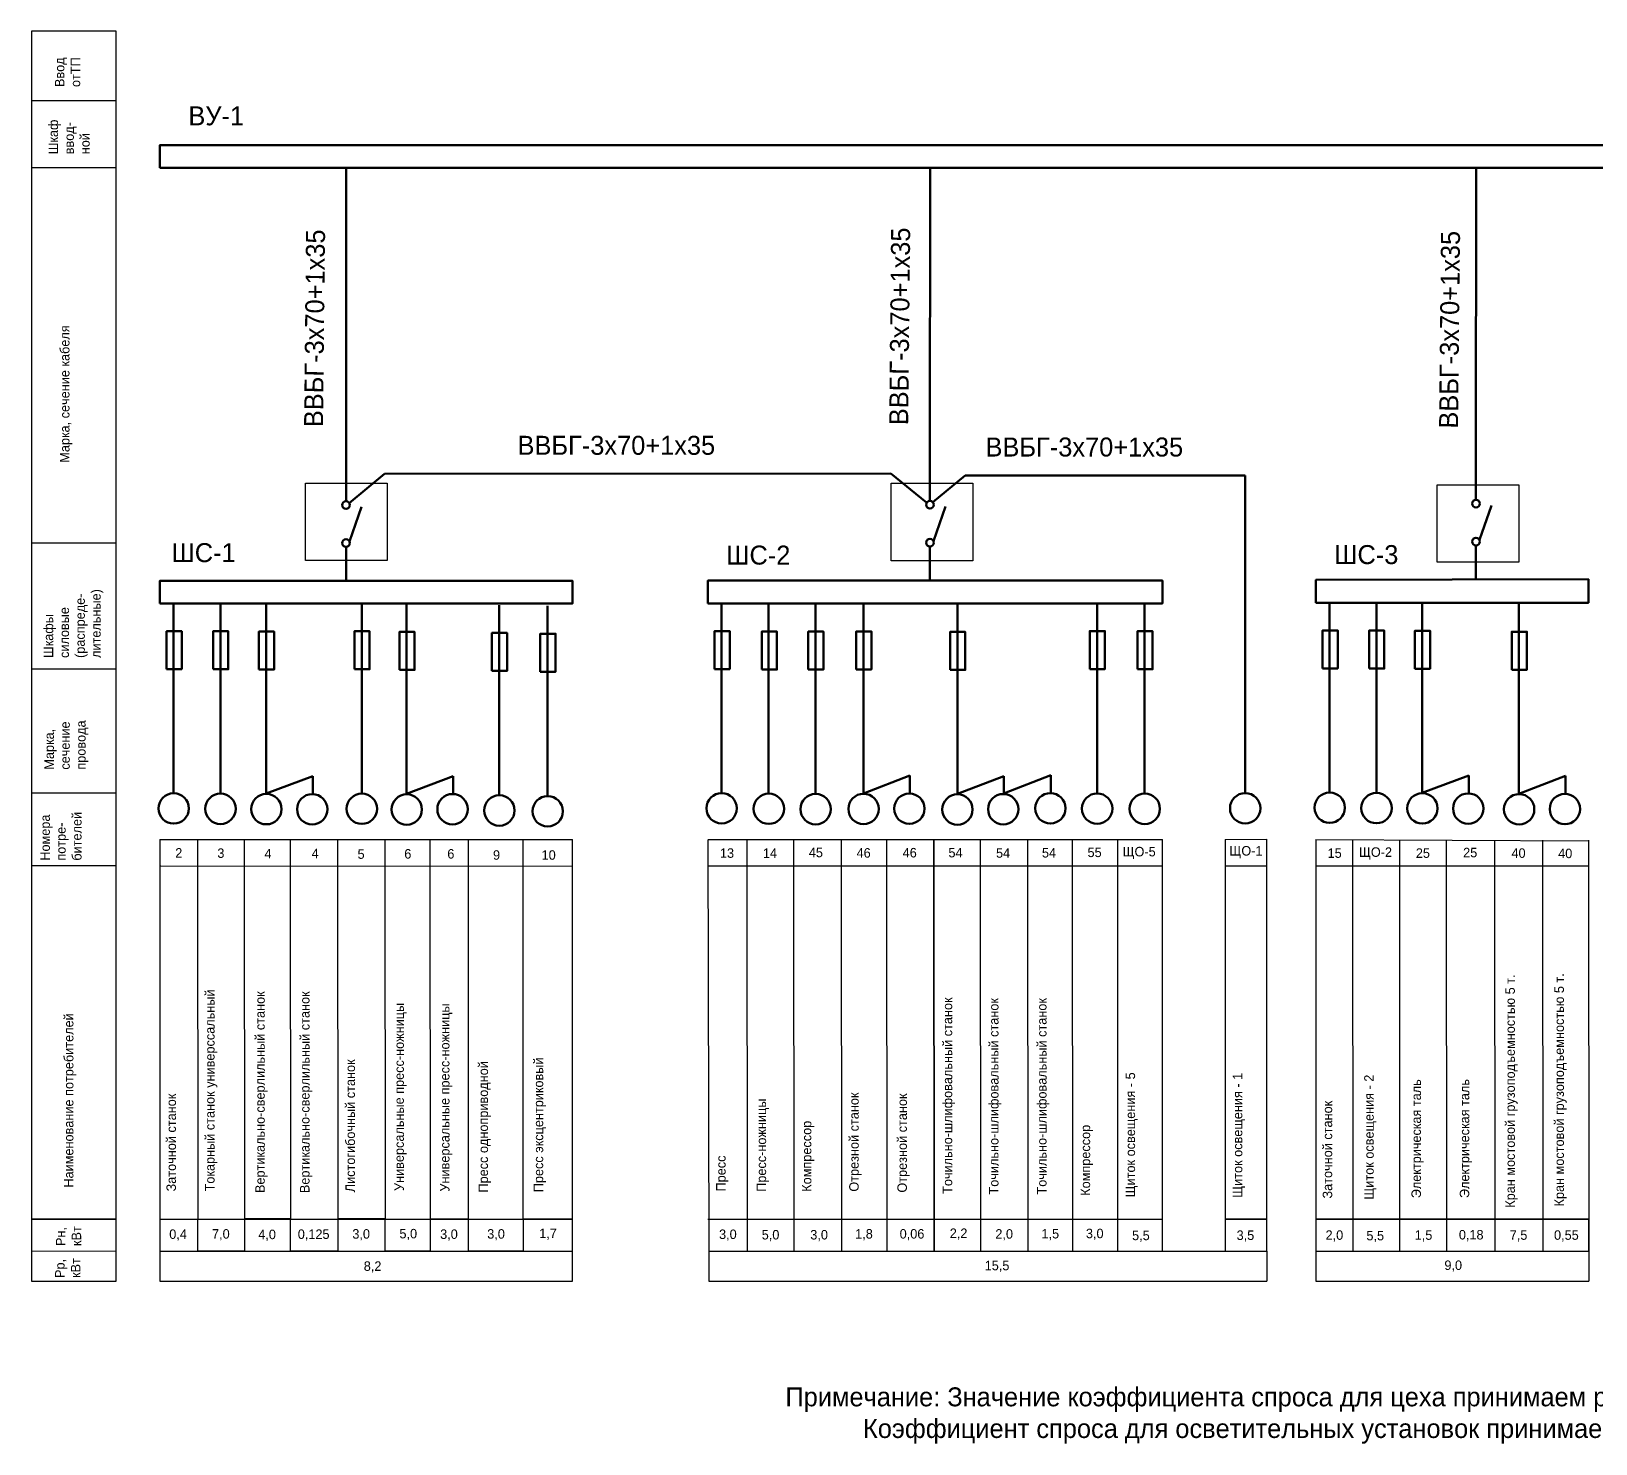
# Model space of a CAD drawing. Header units: millimetres. Extents: x -290 to 1822, y 29 to 413.
# Drawn here: x -289.7 to 122.4, y 28.9 to 400.8 of the extents above; entities that cross this region are included whole.
import ezdxf

# ---------------------------------------------------------------- set-up
doc = ezdxf.new("R2010")
doc.units = ezdxf.units.MM

msp = doc.modelspace()

# ---------------------------------------------------------------- linework, layer by layer
at = {"lineweight": 25}
for p, q in [((-267.41, 382.5), (-289.7, 382.5)), ((-267.39, 364.87), (-289.68, 364.87)), ((-267.39, 266.06), (-289.68, 266.06)), ((-267.39, 232.86), (-289.68, 232.86)), ((-267.39, 200.18), (-289.68, 200.18)), ((-255.81, 188), (-147.18, 188)), ((-255.81, 188), (-255.81, 88)), ((-245.89, 187.91), (-245.81, 88.08)), ((-233.66, 187.91), (-233.58, 88.08)), ((-221.51, 187.91), (-221.43, 88.08)), ((-209.04, 187.91), (-208.97, 88.08)), ((-196.58, 187.91), (-196.51, 88.08)), ((-184.74, 187.91), (-184.67, 88.08)), ((-174.57, 88), (-174.57, 188)), ((-160.17, 88), (-160.17, 188)), ((-147.18, 88), (-147.18, 188)), ((-111.5, 188), (7.2, 188.04)), ((-111.5, 187.82), (-111.21, 79.59)), ((-101.25, 187.82), (-101.18, 79.59)), ((-88.91, 187.82), (-88.83, 79.59)), ((-76.37, 187.82), (-76.29, 79.59)), ((-64.41, 187.82), (-64.34, 79.59)), ((-52.04, 187.82), (-51.96, 79.59)), ((-51.96, 187.82), (-51.88, 79.59)), ((-39.81, 187.82), (-39.73, 79.59)), ((-27.27, 187.82), (-27.19, 79.59)), ((-15.51, 187.82), (-15.43, 79.59)), ((-5.26, 188.04), (8.22, 188)), ((-3.55, 79.59), (-3.55, 188.05)), ((8.22, 79.59), (8.22, 188)), ((24.73, 188.04), (35.71, 188.05)), ((24.73, 188.04), (24.73, 88)), ((35.71, 88), (35.71, 188.05)), ((48.67, 188.01), (120.45, 187.66)), ((48.67, 188.01), (48.67, 88)), ((58.28, 187.82), (58.36, 79.59)), ((70.63, 187.82), (70.71, 79.59)), ((82.97, 187.82), (83.05, 79.59)), ((95.71, 187.82), (95.79, 79.59)), ((108.3, 187.82), (108.38, 79.59)), ((120.45, 187.82), (120.53, 79.59)), ((-267.39, 181.03), (-289.68, 181.03)), ((-255.59, 181.03), (-147.18, 181.01)), ((-111.5, 181.03), (8.22, 181.03)), ((24.73, 181.03), (35.71, 181.03)), ((48.67, 181.03), (120.45, 181.03)), ((-267.39, 88), (-289.68, 88)), ((-289.68, 88), (-289.68, 71.67)), ((-267.39, 71.67), (-267.39, 88)), ((-255.81, 88), (-147.18, 88)), ((-255.81, 88), (-255.81, 79.59)), ((-245.8, 79.59), (-245.8, 88.08)), ((-221.43, 88.08), (-233.58, 88.08)), ((-233.58, 88.08), (-233.58, 79.59)), ((-221.43, 79.59), (-221.43, 88.08)), ((-196.51, 88.08), (-208.97, 88.08)), ((-208.97, 88.08), (-208.96, 79.59)), ((-196.5, 79.59), (-196.51, 88.08)), ((-174.57, 88), (-184.67, 88)), ((-184.67, 88), (-184.67, 79.59)), ((-174.57, 79.59), (-174.57, 88)), ((-147.18, 88), (-160.17, 88)), ((-160.17, 88), (-160.17, 79.59)), ((-147.18, 79.59), (-147.18, 88)), ((-111.5, 88), (7.2, 88)), ((-5.26, 88), (8.22, 88)), ((24.73, 88), (35.71, 88)), ((35.71, 88), (24.73, 88)), ((24.73, 88), (24.73, 79.59)), ((35.71, 79.59), (35.71, 88)), ((48.67, 88), (120.52, 88)), ((120.52, 88), (48.67, 88)), ((48.67, 88), (48.67, 79.59)), ((120.53, 79.59), (120.52, 88)), ((-289.68, 79.67), (-267.39, 79.62)), ((-255.81, 79.59), (-147.18, 79.59)), ((-255.81, 79.59), (-255.81, 71.67)), ((-233.58, 79.59), (-245.8, 79.59)), ((-208.96, 79.59), (-221.43, 79.59)), ((-184.67, 79.59), (-196.5, 79.59)), ((-160.17, 79.59), (-174.57, 79.59)), ((-147.18, 71.67), (-147.18, 79.59)), ((-111.21, 79.59), (8.22, 79.59)), ((-111.21, 79.59), (-111.21, 71.67)), ((8.22, 79.59), (24.73, 79.59)), ((24.73, 79.59), (35.71, 79.59)), ((35.71, 79.59), (35.71, 71.67)), ((48.67, 79.59), (120.53, 79.59)), ((48.67, 79.59), (48.67, 71.67)), ((120.53, 79.59), (120.53, 71.67)), ((-289.68, 71.67), (-267.39, 71.67)), ((-255.81, 71.67), (-147.18, 71.67)), ((-111.21, 71.67), (8.22, 71.67)), ((8.22, 71.67), (24.73, 71.67)), ((24.73, 71.67), (35.71, 71.67)), ((48.67, 71.67), (120.53, 71.67))]:
    msp.add_line(p, q, dxfattribs=at)
at = {"lineweight": 50}
for p, q in [((-206.76, 364.71), (-206.81, 286.06)), ((-52.98, 364.83), (-53, 286.17)), ((90.84, 365.11), (90.82, 286.45)), ((-206.81, 286.06), (-206.81, 277.06)), ((-196.71, 284.28), (-63.33, 284.39)), ((-63.33, 284.39), (-53.9, 276.71)), ((-53, 286.17), (-53, 277.17)), ((90.82, 286.45), (90.82, 277.45)), ((-205.97, 276.59), (-196.71, 284.28)), ((-52.23, 276.81), (-43.73, 283.86)), ((-43.73, 283.86), (30.02, 283.86)), ((30.02, 283.86), (30.02, 200.21)), ((-205.9, 266.5), (-202.69, 275.58)), ((-52.09, 266.61), (-48.88, 275.69)), ((91.73, 266.88), (94.94, 275.97)), ((-206.81, 265.06), (-206.81, 256.06)), ((-53, 265.17), (-53, 256.17)), ((90.82, 265.45), (90.82, 256.45)), ((-252.26, 250.18), (-252.26, 200.18)), ((-239.9, 250.17), (-239.9, 200.17)), ((-227.82, 250.09), (-227.82, 200.09)), ((-202.67, 250.18), (-202.67, 200.18)), ((-190.85, 249.99), (-190.85, 199.99)), ((-166.46, 249.73), (-166.46, 199.73)), ((-153.72, 249.52), (-153.72, 199.52)), ((-107.94, 250.22), (-107.94, 200.22)), ((-95.5, 250.09), (-95.5, 200.09)), ((-83.14, 250.08), (-83.14, 200.08)), ((-70.52, 250.13), (-70.52, 200.13)), ((-45.79, 249.99), (-45.79, 199.99)), ((-8.99, 250.21), (-8.99, 200.21)), ((3.54, 250.16), (3.54, 200.16)), ((52.22, 250.38), (52.22, 200.38)), ((64.57, 250.36), (64.57, 200.36)), ((76.65, 250.28), (76.65, 200.28)), ((102.14, 250.04), (102.14, 200.04)), ((-227.82, 200.09), (-215.56, 204.7)), ((-215.56, 204.66), (-215.56, 200.05)), ((-190.85, 199.99), (-178.61, 204.68)), ((-178.61, 204.68), (-178.61, 200.07)), ((-70.52, 200.13), (-58.28, 204.82)), ((-58.28, 204.82), (-58.28, 200.21)), ((-45.79, 199.99), (-33.55, 204.68)), ((-33.55, 204.68), (-33.55, 200.07)), ((-33.37, 200.22), (-21.13, 204.91)), ((-21.13, 204.91), (-21.13, 200.3)), ((76.65, 200.28), (88.91, 204.89)), ((88.91, 204.86), (88.91, 200.25)), ((102.14, 200.04), (114.39, 204.74)), ((114.39, 204.74), (114.39, 200.13))]:
    msp.add_line(p, q, dxfattribs=at)
at = {"lineweight": 25}
for points in [[(-267.39, 400.85), (-289.68, 400.85), (-289.68, 88), (-267.39, 88)], [(-217.44, 281.84), (-195.94, 281.84), (-195.94, 261.44), (-217.44, 261.44)], [(-63.23, 281.82), (-41.73, 281.82), (-41.73, 261.42), (-63.23, 261.42)], [(80.58, 281.4), (102.07, 281.4), (102.07, 261), (80.58, 261)]]:
    msp.add_lwpolyline(points, close=True, dxfattribs=at)
at = {"lineweight": 50}
for points in [[(-255.81, 364.87), (730.97, 364.87), (731.12, 370.87), (-255.81, 370.87)], [(-255.81, 250.15), (-147.18, 250.15), (-147.18, 256.15), (-255.81, 256.15)], [(-111.5, 250.19), (8.22, 250.19), (8.22, 256.19), (-111.5, 256.19)], [(48.67, 250.35), (120.45, 250.35), (120.45, 256.55), (48.67, 256.35)], [(-254.06, 232.86), (-250.06, 232.86), (-250.06, 242.86), (-254.06, 242.86)], [(-241.81, 232.84), (-237.81, 232.84), (-237.81, 242.84), (-241.81, 242.84)], [(-229.74, 232.76), (-225.74, 232.76), (-225.74, 242.76), (-229.74, 242.76)], [(-204.58, 232.85), (-200.58, 232.85), (-200.58, 242.85), (-204.58, 242.85)], [(-192.76, 232.66), (-188.76, 232.66), (-188.76, 242.66), (-192.76, 242.66)], [(-168.37, 232.4), (-164.37, 232.4), (-164.37, 242.4), (-168.37, 242.4)], [(-155.63, 232.19), (-151.63, 232.19), (-151.63, 242.19), (-155.63, 242.19)], [(-109.74, 232.9), (-105.74, 232.9), (-105.74, 242.9), (-109.74, 242.9)], [(-97.3, 232.76), (-93.3, 232.76), (-93.3, 242.76), (-97.3, 242.76)], [(-85.06, 232.75), (-81.06, 232.75), (-81.06, 242.75), (-85.06, 242.75)], [(-72.43, 232.8), (-68.43, 232.8), (-68.43, 242.8), (-72.43, 242.8)], [(-47.7, 232.66), (-43.7, 232.66), (-43.7, 242.66), (-47.7, 242.66)], [(-10.9, 232.88), (-6.9, 232.88), (-6.9, 242.88), (-10.9, 242.88)], [(1.63, 232.84), (5.63, 232.84), (5.63, 242.84), (1.63, 242.84)], [(50.42, 233.05), (54.42, 233.05), (54.42, 243.05), (50.42, 243.05)], [(62.66, 233.03), (66.66, 233.03), (66.66, 243.03), (62.66, 243.03)], [(74.74, 232.96), (78.74, 232.96), (78.74, 242.96), (74.74, 242.96)], [(100.23, 232.71), (104.23, 232.71), (104.23, 242.71), (100.23, 242.71)]]:
    msp.add_lwpolyline(points, close=True, dxfattribs=at)
for centre, radius in [((-206.81, 276.06), 1), ((-53, 276.17), 1), ((90.82, 276.45), 1), ((-206.81, 266.06), 1), ((-53, 266.17), 1), ((90.82, 266.45), 1), ((-252.2, 196.18), 4), ((-239.87, 196.08), 4), ((-227.79, 196), 4), ((-215.71, 195.96), 4), ((-202.64, 196.09), 4), ((-190.81, 195.9), 4), ((-178.75, 195.98), 4), ((-166.42, 195.64), 4), ((-153.69, 195.43), 4), ((-107.88, 196.22), 4), ((-95.44, 196.09), 4), ((-83.11, 195.99), 4), ((-70.49, 196.04), 4), ((-58.43, 196.12), 4), ((-45.76, 195.9), 4), ((-33.7, 195.98), 4), ((-21.28, 196.21), 4), ((-8.96, 196.13), 4), ((3.58, 196.08), 4), ((30.03, 196.22), 4), ((52.28, 196.38), 4), ((64.61, 196.27), 4), ((76.69, 196.2), 4), ((88.77, 196.15), 4), ((102.18, 195.95), 4), ((114.24, 196.03), 4)]:
    msp.add_circle(centre, radius, dxfattribs=at)

# ---------------------------------------------------------------- texts
at = {"lineweight": 25, "attachment_point": 1}
for s, insert, char_height, width, rotation in [('Ввод\\PотТП', (-283.49, 386.16), 2.5, 56.0806, 90), ('Шкаф\\Pввод-\\Pной', (-285.16, 368.46), 2.5, 56.0806, 90), ('ВВБГ-3x70+1x35', (-217.86, 296.63), 5, 34.4166, 89.4091), ('ВВБГ-3x70+1x35', (-63.75, 297.14), 5, 34.4166, 89.4091), ('ВВБГ-3x70+1x35', (81.08, 296.25), 5, 34.4166, 89.4091), ('Марка, сечение кабеля', (-282.15, 287.23), 2.5, 56.0806, 90), ('Шкафы\\Pсиловые\\P(распреде-\\Pлительные)', (-286.44, 235.81), 2.5, 56.0806, 90), ('Марка,\\Pсечение\\Pпровода', (-286.24, 206.39), 2.5, 56.0806, 90), ('Номера\\Pпотре-\\Pбителей', (-287.31, 182.42), 2.5, 56.0806, 90), ('Кран мостовой грузоподъемностью 5 т.', (111.48, 91.35), 2.5, 88.1995, 90), ('Кран мостовой грузоподъемностью 5 т.', (98.56, 91.02), 2.5, 88.1995, 90), ('Токарный станок универссальный', (-243.93, 95.32), 2.5, 82.3806, 90), ('Вертикально-сверлильный станок', (-230.72, 94.89), 2.5, 82.3806, 90), ('Вертикально-сверлильный станок', (-218.92, 94.87), 2.5, 82.3806, 90), ('Универсальные пресс-ножницы', (-194.07, 95.43), 2.5, 82.3806, 90), ('Универсальные пресс-ножницы', (-182.06, 95.28), 2.5, 82.3806, 90), ('Точильно-шлифовальный станок', (-49.64, 94.67), 2.5, 82.3806, 90), ('Точильно-шлифовальный станок', (-37.45, 94.5), 2.5, 82.3806, 90), ('Точильно-шлифовальный станок', (-24.8, 94.5), 2.5, 82.3806, 90), ('Наименование потребителей', (-281.11, 96.32), 2.5, 77.9472, 90), ('Листогибочный станок', (-206.95, 95.09), 2.5, 82.3806, 90), ('Пресс одноприводной', (-171.91, 95.02), 2.5, 82.3806, 90), ('Пресс эксцентриковый', (-157.37, 95.1), 2.5, 82.3806, 90), ('Щиток освещения - 5', (-1.48, 93.76), 2.5, 82.3806, 90), ('Щиток освещения - 1', (26.77, 93.64), 2.5, 82.3806, 90), ('Щиток освещения - 2', (61.38, 93.16), 2.5, 82.3806, 90), ('Электрическая таль', (73.82, 93.51), 2.5, 82.3806, 90), ('Электрическая таль', (86.54, 93.56), 2.5, 82.3806, 90), ('Заточной станок', (-254.1, 95.31), 2.5, 56.0806, 90), ('Пресс-ножницы', (-98.66, 95.22), 2.5, 82.3806, 90), ('Отрезной станок', (-74.27, 95.25), 2.5, 82.3806, 90), ('Отрезной станок', (-61.58, 95), 2.5, 82.3806, 90), ('Заточной станок', (50.44, 93.44), 2.5, 82.3806, 90), ('Компрессор', (-86.74, 95.23), 2.5, 82.3806, 90), ('Компрессор', (-13.31, 94.17), 2.5, 82.3806, 90), ('Пресс', (-109.32, 95.3), 2.5, 82.3806, 90), ('Pн,\\PкВт', (-283.23, 80.93), 2.5, 56.0806, 90), ('Pр,\\PкВт', (-283.44, 72.52), 2.5, 56.0806, 90)]:
    msp.add_mtext(s, dxfattribs=dict(at, insert=insert, char_height=char_height, width=width, rotation=rotation))
at = {"lineweight": 25}
for s, insert, char_height, width, attachment_point in [('ВУ-1', (-248.32, 381.08), 5, 34.4166, 1), ('ВВБГ-3x70+1x35', (-161.63, 294.31), 5, 34.4166, 1), ('ВВБГ-3x70+1x35', (-38.37, 293.86), 5, 34.4166, 1), ('ШС-1', (-252.77, 266.04), 5, 34.4166, 1), ('ШС-2', (-106.67, 265.4), 5, 34.4166, 1), ('ШС-3', (53.47, 265.53), 5, 34.4166, 1), ('2', (-250.85, 184.47), 2.5, 9.9332, 5), ('3', (-239.77, 184.39), 2.5, 9.9332, 5), ('4', (-227.36, 184.26), 2.5, 9.9332, 5), ('4', (-214.93, 184.33), 2.5, 9.9332, 5), ('6', (-190.53, 184.21), 2.5, 9.9332, 5), ('6', (-179.2, 184.21), 2.5, 9.9332, 5), ('13', (-106.46, 184.41), 2.5, 9.9332, 5), ('14', (-95.15, 184.41), 2.5, 9.9332, 5), ('45', (-83.05, 184.57), 2.5, 9.9332, 5), ('46', (-70.47, 184.46), 2.5, 9.9332, 5), ('46', (-58.33, 184.51), 2.5, 9.9332, 5), ('54', (-46.27, 184.52), 2.5, 9.9332, 5), ('54', (-33.74, 184.43), 2.5, 9.9332, 5), ('54', (-21.65, 184.49), 2.5, 9.9332, 5), ('55', (-9.64, 184.6), 2.5, 9.9332, 5), ('ЩО-5', (2.1, 184.44), 2.5, 9.9332, 5), ('ЩО-1', (30.23, 184.66), 2.5, 9.9332, 5), ('15', (53.59, 184.4), 2.5, 9.9332, 5), ('ЩО-2', (64.35, 184.32), 2.5, 9.9332, 5), ('25', (76.83, 184.4), 2.5, 9.9332, 5), ('25', (89.29, 184.54), 2.5, 9.9332, 5), ('40', (102.02, 184.4), 2.5, 9.9332, 5), ('40', (114.32, 184.32), 2.5, 9.9332, 5), ('5', (-202.84, 184.14), 2.5, 9.9332, 5), ('9', (-167.16, 183.9), 2.5, 9.9332, 5), ('10', (-153.43, 183.9), 2.5, 9.9332, 5), ('0,4', (-251.05, 83.83), 2.5, 9.9332, 5), ('7,0', (-239.77, 83.9), 2.5, 9.9332, 5), ('4,0', (-227.6, 83.76), 2.5, 9.9332, 5), ('0,125', (-215.33, 83.83), 2.5, 9.9332, 5), ('3,0', (-202.82, 83.9), 2.5, 9.9332, 5), ('5,0', (-190.41, 83.97), 2.5, 9.9332, 5), ('3,0', (-179.69, 83.83), 2.5, 9.9332, 5), ('3,0', (-167.29, 83.9), 2.5, 9.9332, 5), ('1,7', (-153.6, 84.04), 2.5, 9.9332, 5), ('3,0', (-106.23, 83.8), 2.5, 9.9332, 5), ('5,0', (-94.99, 83.68), 2.5, 9.9332, 5), ('3,0', (-82.2, 83.68), 2.5, 9.9332, 5), ('1,8', (-70.38, 83.92), 2.5, 9.9332, 5), ('0,06', (-57.73, 83.92), 2.5, 9.9332, 5), ('2,2', (-45.46, 84.07), 2.5, 9.9332, 5), ('2,0', (-33.45, 83.89), 2.5, 9.9332, 5), ('1,5', (-21.3, 83.95), 2.5, 9.9332, 5), ('3,0', (-9.6, 84.01), 2.5, 9.9332, 5), ('5,5', (2.56, 83.5), 2.5, 9.9332, 5), ('3,5', (30.09, 83.55), 2.5, 9.9332, 5), ('2,0', (53.52, 83.59), 2.5, 9.9332, 5), ('5,5', (64.28, 83.45), 2.5, 9.9332, 5), ('1,5', (77, 83.59), 2.5, 9.9332, 5), ('0,18', (89.56, 83.68), 2.5, 9.9332, 5), ('7,5', (102.03, 83.6), 2.5, 9.9332, 5), ('0,55', (114.63, 83.6), 2.5, 9.9332, 5), ('8,2', (-199.81, 75.42), 2.5, 9.9332, 5), ('15,5', (-35.33, 75.57), 2.5, 9.9332, 5), ('9,0', (84.82, 75.65), 2.5, 9.9332, 5), ('Примечание: Значение коэффициента спроса для цеха принимаем равный 0,3. Цех относим к ремонтно-механической группе.\\P           Коэффициент спроса для осветительных установок принимаем равный 1.', (-91.07, 43.72), 5, 690.8045, 1)]:
    msp.add_mtext(s, dxfattribs=dict(at, insert=insert, char_height=char_height, width=width, attachment_point=attachment_point))

doc.saveas('drawing.dxf')
